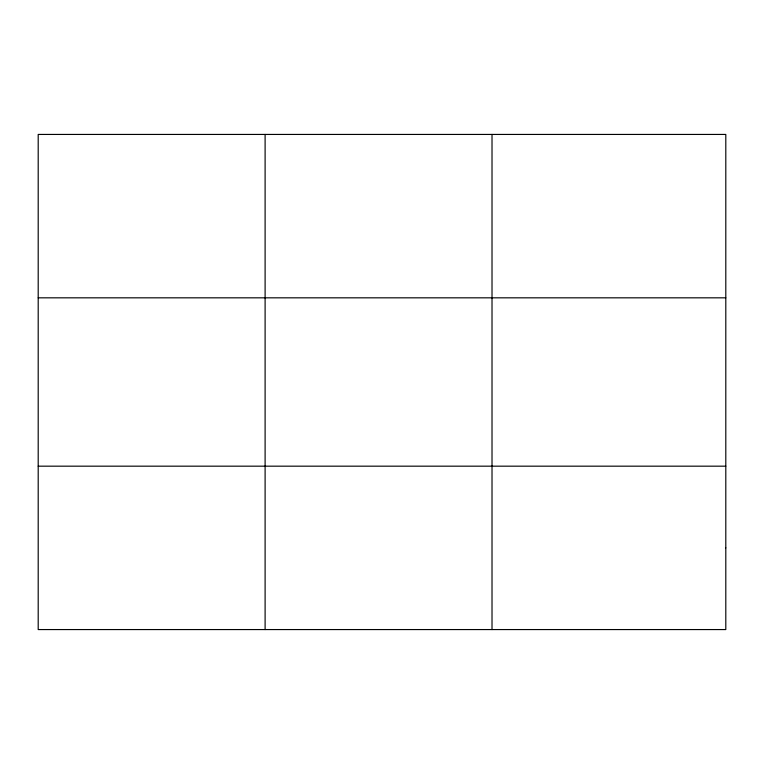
<?xml version="1.0" encoding="UTF-8"?>
<svg xmlns="http://www.w3.org/2000/svg" width="764" height="764" viewBox="0 0 764 764"><rect width="100%" height="100%" fill="white"/><g stroke="black" fill="none" stroke-linecap="round" stroke-linejoin="round"><path stroke-width="1.15" d="M265.108 629.565L265.108 134.435M492.016 629.565L492.016 134.435M38.2 297.826L725.8 297.826M38.2 466.174L725.8 466.174M725.8 547.864L725.8 629.565L38.2 629.565L38.2 134.435L725.8 134.435L725.8 547.864"/></g></svg>
